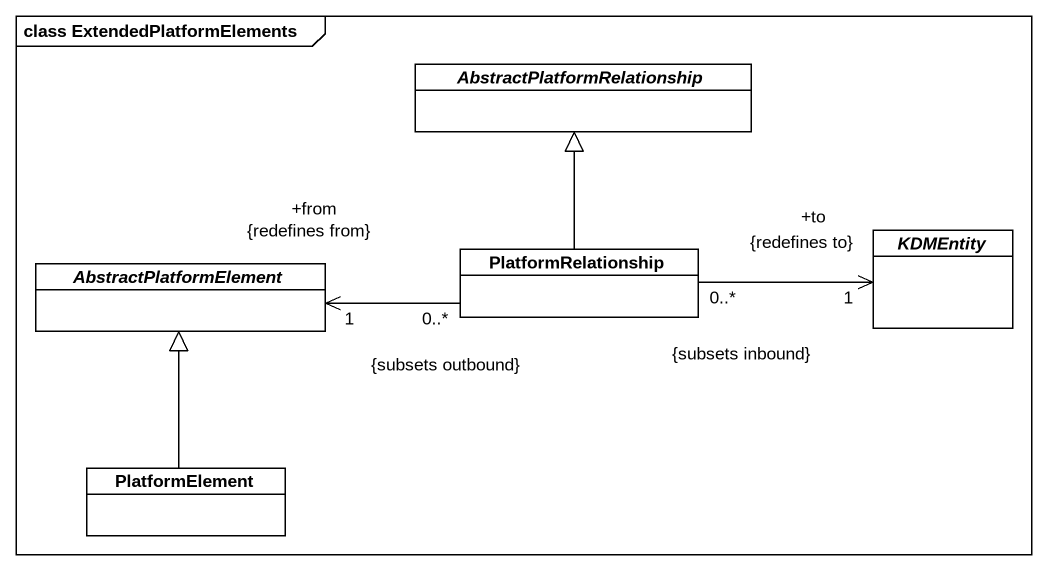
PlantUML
@startuml
mainframe class ExtendedPlatformElements
hide circle
hide empty members
abstract class AbstractPlatformRelationship
abstract class KDMEntity
abstract class AbstractPlatformElement
class PlatformRelationship
class PlatformElement
PlatformRelationship -up-|> AbstractPlatformRelationship
PlatformRelationship "0..*\n{subsets inbound}" -right-> "+to\n1\n{redefines to}" KDMEntity
PlatformRelationship "0..*\n{subsets outbound}" -left-> "+from\n1\n{redefines from}" AbstractPlatformElement
PlatformElement -up-|> AbstractPlatformElement
@enduml
